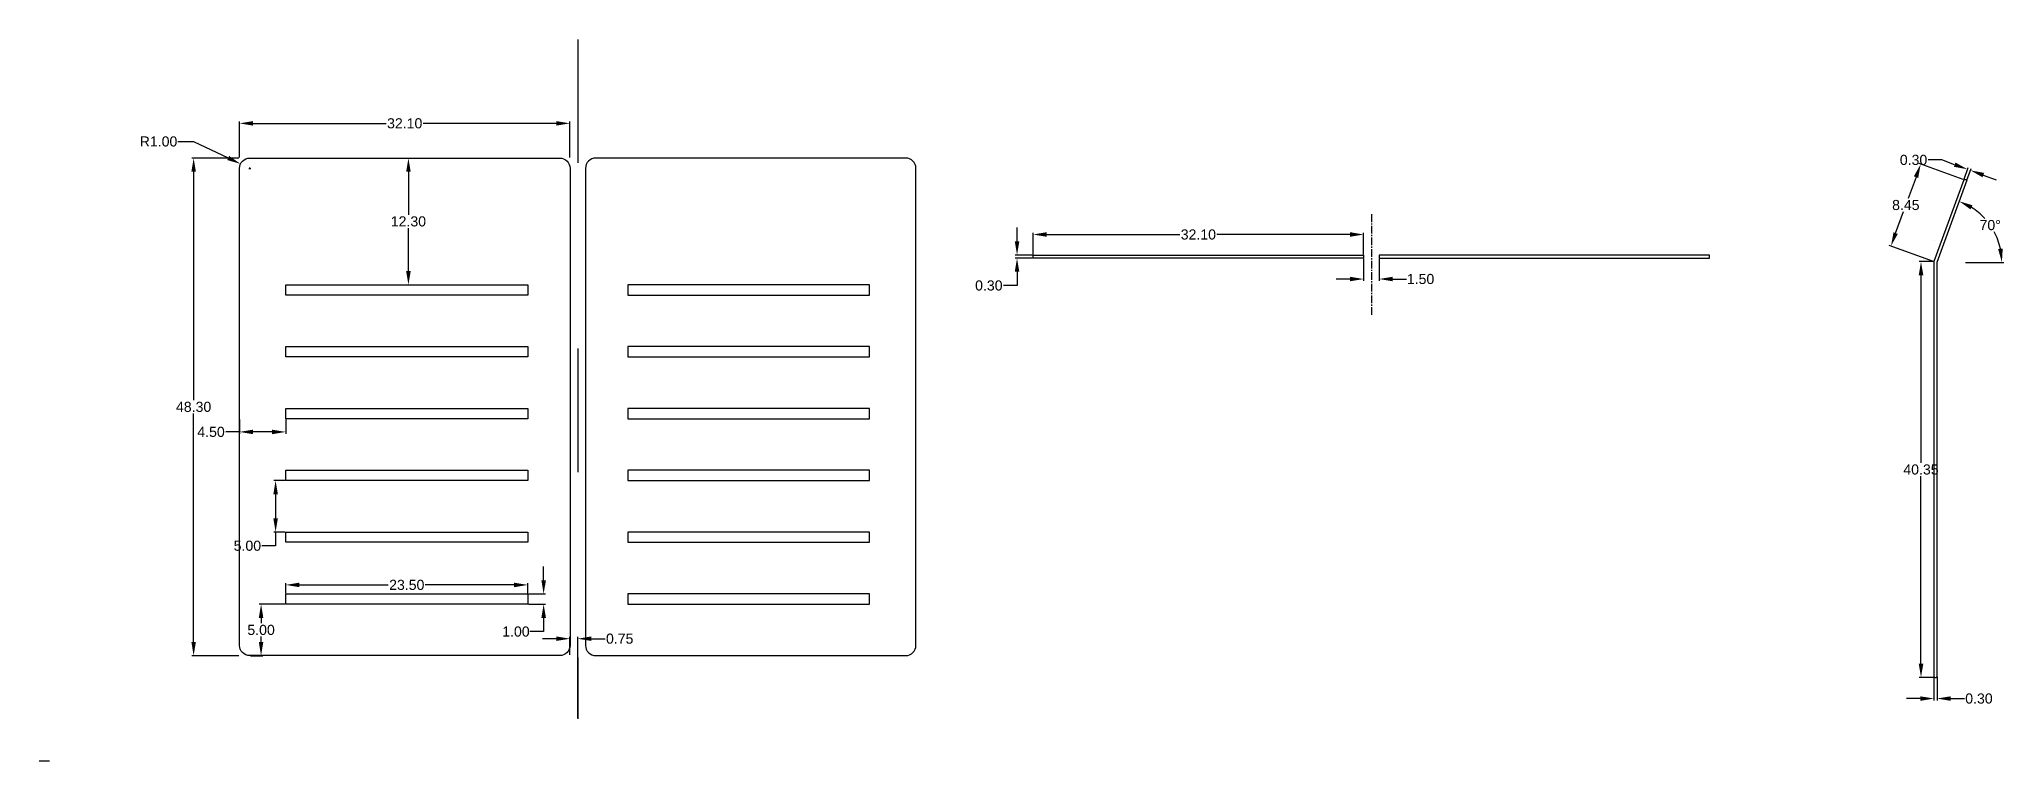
# Model space of a CAD drawing. Header units: centimetres. Extents: x 0 to 191, y 0 to 70.
import ezdxf

# ---------------------------------------------------------------- set-up
doc = ezdxf.new("R2010")
doc.units = ezdxf.units.CM
doc.header["$MEASUREMENT"] = 0
doc.linetypes.add('ACAD_ISO03W100', pattern=[30, 12, -18])
doc.linetypes.add('CENTER2', pattern=[1.125, 0.75, -0.125, 0.125, -0.125])
for name, color, linetype, lineweight in [('cotari', 50, 'Continuous', 30), ('vedere lateral', 30, 'Continuous', 25), ('vedere_fata', 130, 'Continuous', 25), ('vedere_sus', 210, 'Continuous', 25)]:
    doc.layers.add(name, color=color, linetype=linetype, lineweight=lineweight)
doc.styles.get("Standard").update_dxf_attribs({"font": 'arial.ttf'})
doc.dimstyles.get("Standard").update_dxf_attribs({"dimtxt": 0.98, "dimasz": 1.33, "dimexe": 0.18, "dimexo": 0.0625, "dimgap": 0.14, "dimtad": 0, "dimtih": 1, "dimtoh": 1, "dimzin": 0, "dimdsep": 46, "dimtxsty": 'Standard', "dimcen": 0.09, "dimadec": 0, "dimazin": 0, "dimtfac": 1, "dimtofl": 0, "dimtmove": 0, "dimatfit": 3, "dimfxl": 1, "dimtolj": 1, "dimtzin": 0, "dimarcsym": 0})

# ---------------------------------------------------------------- blocks, each defined once
blk = doc.blocks.new('*U1')
at = {"layer": 'vedere_fata'}
blk.add_lwpolyline([(-11.75, 0.5), (11.75, 0.5), (11.75, -0.5), (-11.75, -0.5)], close=True, dxfattribs=at)
blk = doc.blocks.new('*U2')
at = {"layer": 'vedere_fata', "color": 0, "linetype": 'ByBlock', "lineweight": -2, "transparency": 16777216}
for p in [(0, 30), (0, 24), (0, 18), (0, 12), (0, 6), (0, 0)]:
    blk.add_blockref('*U1', p, dxfattribs=at)
blk = doc.blocks.new('*D3')
at = {"layer": 'cotari', "color": 0, "lineweight": -2, "transparency": 16777216}
for p, q in [((19.44, 58.56), (19.44, 62.04)), ((20.77, 61.86), (33.7, 61.86)), ((50.21, 61.86), (37.29, 61.86)), ((51.54, 58.56), (51.54, 62.04))]:
    blk.add_line(p, q, dxfattribs=at)
at = {"layer": 'cotari', "color": 0, "transparency": 16777216}
for points in [[(20.77, 62.08), (20.77, 61.64), (19.44, 61.86)], [(50.21, 62.08), (50.21, 61.64), (51.54, 61.86)]]:
    blk.add_solid(points, dxfattribs=at)
at = {"layer": 'Defpoints', "color": 0, "transparency": 16777216}
for p in [(51.54, 61.86), (19.44, 58.49), (51.54, 58.49)]:
    blk.add_point(p, dxfattribs=at)
at = {"layer": 'cotari', "color": 0, "transparency": 16777216, "insert": (35.49, 61.86), "char_height": 0.98, "attachment_point": 5}
blk.add_mtext('\\A1;32.10', dxfattribs=at)
blk = doc.blocks.new('*D4')
at = {"layer": 'cotari', "color": 0, "lineweight": -2, "transparency": 16777216}
for p, q in [((13.46, 60.1), (14.99, 60.1)), ((14.99, 60.1), (18.34, 58.5)), ((20.35, 57.49), (20.53, 57.49)), ((20.44, 57.4), (20.44, 57.58))]:
    blk.add_line(p, q, dxfattribs=at)
at = {"layer": 'cotari', "color": 0, "transparency": 16777216}
blk.add_solid([(18.44, 58.7), (18.25, 58.3), (19.54, 57.93)], dxfattribs=at)
at = {"layer": 'Defpoints', "color": 0, "transparency": 16777216}
for p in [(19.54, 57.93), (20.44, 57.49)]:
    blk.add_point(p, dxfattribs=at)
at = {"layer": 'cotari', "color": 0, "transparency": 16777216, "insert": (11.58, 60.1), "char_height": 0.98, "attachment_point": 5}
blk.add_mtext('\\A1;R1.00', dxfattribs=at)
blk = doc.blocks.new('*D5')
at = {"layer": 'cotari', "color": 0, "lineweight": -2, "transparency": 16777216}
for p, q in [((19.38, 58.49), (14.81, 58.49)), ((14.99, 57.16), (14.99, 34.99)), ((14.99, 11.52), (14.99, 33.7)), ((19.38, 10.19), (14.81, 10.19))]:
    blk.add_line(p, q, dxfattribs=at)
at = {"layer": 'cotari', "color": 0, "transparency": 16777216}
for points in [[(14.77, 57.16), (15.21, 57.16), (14.99, 58.49)], [(14.77, 11.52), (15.21, 11.52), (14.99, 10.19)]]:
    blk.add_solid(points, dxfattribs=at)
at = {"layer": 'Defpoints', "color": 0, "transparency": 16777216}
for p in [(14.99, 58.49), (19.44, 58.49), (19.44, 10.19)]:
    blk.add_point(p, dxfattribs=at)
at = {"layer": 'cotari', "color": 0, "transparency": 16777216, "insert": (14.99, 34.34), "char_height": 0.98, "attachment_point": 5}
blk.add_mtext('\\A1;48.30', dxfattribs=at)
blk = doc.blocks.new('*D6')
at = {"layer": 'cotari', "color": 0, "lineweight": -2, "transparency": 16777216}
for p, q in [((23.88, 15.19), (21.36, 15.19)), ((21.54, 13.86), (21.54, 13.34)), ((21.54, 11.52), (21.54, 12.05)), ((20.51, 10.19), (21.72, 10.19))]:
    blk.add_line(p, q, dxfattribs=at)
at = {"layer": 'cotari', "color": 0, "transparency": 16777216}
for points in [[(21.32, 13.86), (21.76, 13.86), (21.54, 15.19)], [(21.32, 11.52), (21.76, 11.52), (21.54, 10.19)]]:
    blk.add_solid(points, dxfattribs=at)
at = {"layer": 'Defpoints', "color": 0, "transparency": 16777216}
for p in [(21.54, 15.19), (23.94, 15.19), (20.44, 10.19)]:
    blk.add_point(p, dxfattribs=at)
at = {"layer": 'cotari', "color": 0, "transparency": 16777216, "insert": (21.54, 12.69), "char_height": 0.98, "attachment_point": 5}
blk.add_mtext('\\A1;5.00', dxfattribs=at)
blk = doc.blocks.new('*D7')
at = {"layer": 'cotari', "color": 0, "lineweight": -2, "transparency": 16777216}
for p, q in [((23.94, 16.26), (23.94, 17.24)), ((47.44, 16.26), (47.44, 17.24)), ((25.27, 17.06), (33.89, 17.06)), ((46.11, 17.06), (37.49, 17.06))]:
    blk.add_line(p, q, dxfattribs=at)
at = {"layer": 'cotari', "color": 0, "transparency": 16777216}
for points in [[(25.27, 17.28), (25.27, 16.84), (23.94, 17.06)], [(46.11, 17.28), (46.11, 16.84), (47.44, 17.06)]]:
    blk.add_solid(points, dxfattribs=at)
at = {"layer": 'Defpoints', "color": 0, "transparency": 16777216}
for p in [(23.94, 16.19), (47.44, 17.06), (47.44, 16.19)]:
    blk.add_point(p, dxfattribs=at)
at = {"layer": 'cotari', "color": 0, "transparency": 16777216, "insert": (35.69, 17.06), "char_height": 0.98, "attachment_point": 5}
blk.add_mtext('\\A1;23.50', dxfattribs=at)
blk = doc.blocks.new('*D8')
at = {"layer": 'cotari', "color": 0, "lineweight": -2, "transparency": 16777216}
for p, q in [((48.98, 17.52), (48.98, 18.85)), ((47.51, 16.19), (49.16, 16.19)), ((47.51, 15.19), (49.16, 15.19)), ((48.98, 13.86), (48.98, 12.53)), ((48.98, 12.53), (47.65, 12.53))]:
    blk.add_line(p, q, dxfattribs=at)
at = {"layer": 'cotari', "color": 0, "transparency": 16777216}
for points in [[(48.76, 17.52), (49.21, 17.52), (48.98, 16.19)], [(48.76, 13.86), (49.21, 13.86), (48.98, 15.19)]]:
    blk.add_solid(points, dxfattribs=at)
at = {"layer": 'Defpoints', "color": 0, "transparency": 16777216}
for p in [(47.44, 16.19), (47.44, 15.19), (48.98, 15.19)]:
    blk.add_point(p, dxfattribs=at)
at = {"layer": 'cotari', "color": 0, "transparency": 16777216, "insert": (46.29, 12.53), "char_height": 0.98, "attachment_point": 5}
blk.add_mtext('\\A1;1.00', dxfattribs=at)
blk = doc.blocks.new('*D9')
at = {"layer": 'cotari', "color": 0, "lineweight": -2, "transparency": 16777216}
for p, q in [((23.88, 27.19), (22.77, 27.19)), ((22.95, 25.86), (22.95, 23.52)), ((23.88, 22.19), (22.77, 22.19)), ((22.95, 22.19), (22.95, 20.86)), ((22.95, 20.86), (21.62, 20.86))]:
    blk.add_line(p, q, dxfattribs=at)
at = {"layer": 'cotari', "color": 0, "transparency": 16777216}
for points in [[(22.73, 25.86), (23.17, 25.86), (22.95, 27.19)], [(22.73, 23.52), (23.17, 23.52), (22.95, 22.19)]]:
    blk.add_solid(points, dxfattribs=at)
at = {"layer": 'Defpoints', "color": 0, "transparency": 16777216}
for p in [(23.94, 27.19), (22.95, 22.19), (23.94, 22.19)]:
    blk.add_point(p, dxfattribs=at)
at = {"layer": 'cotari', "color": 0, "transparency": 16777216, "insert": (20.21, 20.86), "char_height": 0.98, "attachment_point": 5}
blk.add_mtext('\\A1;5.00', dxfattribs=at)
blk = doc.blocks.new('*D10')
at = {"layer": 'cotari', "color": 0, "lineweight": -2, "transparency": 16777216}
for p, q in [((19.44, 33.13), (19.44, 31.73)), ((23.94, 33.13), (23.94, 31.73)), ((19.44, 31.91), (18.11, 31.91)), ((22.61, 31.91), (20.77, 31.91))]:
    blk.add_line(p, q, dxfattribs=at)
at = {"layer": 'cotari', "color": 0, "transparency": 16777216}
for points in [[(20.77, 32.13), (20.77, 31.69), (19.44, 31.91)], [(22.61, 32.13), (22.61, 31.69), (23.94, 31.91)]]:
    blk.add_solid(points, dxfattribs=at)
at = {"layer": 'Defpoints', "color": 0, "transparency": 16777216}
for p in [(19.44, 33.19), (23.94, 33.19), (19.44, 31.91)]:
    blk.add_point(p, dxfattribs=at)
at = {"layer": 'cotari', "color": 0, "transparency": 16777216, "insert": (16.68, 31.91), "char_height": 0.98, "attachment_point": 5}
blk.add_mtext('\\A1;4.50', dxfattribs=at)
blk = doc.blocks.new('*D11')
at = {"layer": 'cotari', "color": 0, "lineweight": -2, "transparency": 16777216}
for p, q in [((35.56, 58.49), (36.03, 58.49)), ((35.85, 57.16), (35.85, 52.99)), ((35.85, 47.52), (35.85, 51.7)), ((35.76, 46.19), (36.03, 46.19))]:
    blk.add_line(p, q, dxfattribs=at)
at = {"layer": 'cotari', "color": 0, "transparency": 16777216}
for points in [[(35.63, 57.16), (36.07, 57.16), (35.85, 58.49)], [(35.63, 47.52), (36.07, 47.52), (35.85, 46.19)]]:
    blk.add_solid(points, dxfattribs=at)
at = {"layer": 'Defpoints', "color": 0, "transparency": 16777216}
for p in [(35.49, 58.49), (35.69, 46.19), (35.85, 46.19)]:
    blk.add_point(p, dxfattribs=at)
at = {"layer": 'cotari', "color": 0, "transparency": 16777216, "insert": (35.85, 52.34), "char_height": 0.98, "attachment_point": 5}
blk.add_mtext('\\A1;12.30', dxfattribs=at)
blk = doc.blocks.new('*U12')
at = {"layer": 'cotari', "color": 0, "linetype": 'ACAD_ISO03W100', "transparency": 16777216}
blk.add_line((0, 35.67), (0, -30.27), dxfattribs=at)
blk = doc.blocks.new('*D13')
at = {"layer": 'cotari', "color": 0, "lineweight": -2, "transparency": 16777216}
for p, q in [((50.21, 11.84), (48.88, 11.84)), ((51.54, 10.26), (51.54, 12.02)), ((52.29, 4.14), (52.29, 12.02)), ((53.62, 11.84), (54.95, 11.84))]:
    blk.add_line(p, q, dxfattribs=at)
at = {"layer": 'cotari', "color": 0, "transparency": 16777216}
for points in [[(50.21, 12.06), (50.21, 11.62), (51.54, 11.84)], [(53.62, 12.06), (53.62, 11.62), (52.29, 11.84)]]:
    blk.add_solid(points, dxfattribs=at)
at = {"layer": 'Defpoints', "color": 0, "transparency": 16777216}
for p in [(52.29, 11.84), (51.54, 10.19), (52.29, 4.08)]:
    blk.add_point(p, dxfattribs=at)
at = {"layer": 'cotari', "color": 0, "transparency": 16777216, "insert": (56.37, 11.84), "char_height": 0.98, "attachment_point": 5}
blk.add_mtext('\\A1;0.75', dxfattribs=at)
blk = doc.blocks.new('*U14')
at = {"layer": 'vedere_fata'}
blk.add_lwpolyline([(-11.75, 0.5), (11.75, 0.5), (11.75, -0.5), (-11.75, -0.5)], close=True, dxfattribs=at)
blk = doc.blocks.new('*U15')
at = {"layer": 'vedere_fata', "color": 0, "linetype": 'ByBlock', "lineweight": -2, "transparency": 16777216}
for p in [(0, 30), (0, 24), (0, 18), (0, 12), (0, 6), (0, 0)]:
    blk.add_blockref('*U14', p, dxfattribs=at)
blk = doc.blocks.new('*D16')
at = {"layer": 'cotari', "color": 0, "lineweight": -2, "transparency": 16777216}
for p, q in [((96.52, 49.14), (96.52, 51.25)), ((97.85, 51.07), (110.78, 51.07)), ((127.29, 51.07), (114.36, 51.07)), ((128.62, 49.14), (128.62, 51.25))]:
    blk.add_line(p, q, dxfattribs=at)
at = {"layer": 'cotari', "color": 0, "transparency": 16777216}
for points in [[(97.85, 51.3), (97.85, 50.85), (96.52, 51.07)], [(127.29, 51.3), (127.29, 50.85), (128.62, 51.07)]]:
    blk.add_solid(points, dxfattribs=at)
at = {"layer": 'Defpoints', "color": 0, "transparency": 16777216}
for p in [(128.62, 51.07), (96.52, 49.08), (128.62, 49.08)]:
    blk.add_point(p, dxfattribs=at)
at = {"layer": 'cotari', "color": 0, "transparency": 16777216, "insert": (112.57, 51.07), "char_height": 0.98, "attachment_point": 5}
blk.add_mtext('\\A1;32.10', dxfattribs=at)
blk = doc.blocks.new('*D17')
at = {"layer": 'cotari', "color": 0, "lineweight": -2, "transparency": 16777216}
for p, q in [((94.96, 50.41), (94.96, 51.74)), ((96.46, 49.08), (94.78, 49.08)), ((96.46, 48.78), (94.78, 48.78)), ((94.96, 46.12), (93.63, 46.12)), ((94.96, 47.45), (94.96, 46.12))]:
    blk.add_line(p, q, dxfattribs=at)
at = {"layer": 'cotari', "color": 0, "transparency": 16777216}
for points in [[(94.74, 50.41), (95.18, 50.41), (94.96, 49.08)], [(94.74, 47.45), (95.18, 47.45), (94.96, 48.78)]]:
    blk.add_solid(points, dxfattribs=at)
at = {"layer": 'Defpoints', "color": 0, "transparency": 16777216}
for p in [(94.96, 48.78), (96.52, 49.08), (96.52, 48.78)]:
    blk.add_point(p, dxfattribs=at)
at = {"layer": 'cotari', "color": 0, "transparency": 16777216, "insert": (92.22, 46.12), "char_height": 0.98, "attachment_point": 5}
blk.add_mtext('\\A1;0.30', dxfattribs=at)
blk = doc.blocks.new('*D18')
at = {"layer": 'cotari', "color": 0, "lineweight": -2, "transparency": 16777216}
for p, q in [((128.62, 48.72), (128.62, 46.57)), ((130.12, 48.72), (130.12, 46.57)), ((127.29, 46.75), (125.96, 46.75)), ((131.45, 46.75), (132.78, 46.75))]:
    blk.add_line(p, q, dxfattribs=at)
at = {"layer": 'cotari', "color": 0, "transparency": 16777216}
for points in [[(127.29, 46.97), (127.29, 46.53), (128.62, 46.75)], [(131.45, 46.97), (131.45, 46.53), (130.12, 46.75)]]:
    blk.add_solid(points, dxfattribs=at)
at = {"layer": 'Defpoints', "color": 0, "transparency": 16777216}
for p in [(128.62, 48.78), (130.12, 48.78), (130.12, 46.75)]:
    blk.add_point(p, dxfattribs=at)
at = {"layer": 'cotari', "color": 0, "transparency": 16777216, "insert": (134.15, 46.75), "char_height": 0.98, "attachment_point": 5}
blk.add_mtext('\\A1;1.50', dxfattribs=at)
blk = doc.blocks.new('*U19')
at = {"layer": 'cotari', "color": 0, "linetype": 'CENTER2', "transparency": 16777216}
blk.add_line((0, 4.1), (0, -5.67), dxfattribs=at)
blk = doc.blocks.new('*D20')
at = {"layer": 'cotari', "color": 0, "lineweight": -2, "transparency": 16777216}
for p, q in [((186.84, 56.4), (182.56, 57.96)), ((182.27, 56.65), (181.51, 54.57)), ((180.29, 51.21), (181.05, 53.29)), ((183.95, 48.46), (179.67, 50.02))]:
    blk.add_line(p, q, dxfattribs=at)
at = {"layer": 'cotari', "color": 0, "transparency": 16777216}
for points in [[(182.06, 56.72), (182.48, 56.57), (182.72, 57.9)], [(180.08, 51.28), (180.5, 51.13), (179.84, 49.96)]]:
    blk.add_solid(points, dxfattribs=at)
at = {"layer": 'Defpoints', "color": 0, "transparency": 16777216}
for p in [(182.72, 57.9), (186.9, 56.38), (184.01, 48.44)]:
    blk.add_point(p, dxfattribs=at)
at = {"layer": 'cotari', "color": 0, "transparency": 16777216, "insert": (181.28, 53.93), "char_height": 0.98, "attachment_point": 5}
blk.add_mtext('\\A1;8.45', dxfattribs=at)
blk = doc.blocks.new('*D21')
at = {"layer": 'cotari', "color": 0, "lineweight": -2, "transparency": 16777216}
for p, q in [((184.01, 8.13), (184.01, 5.85)), ((184.31, 8.13), (184.31, 5.85)), ((182.68, 6.03), (181.35, 6.03)), ((185.64, 6.03), (186.97, 6.03))]:
    blk.add_line(p, q, dxfattribs=at)
at = {"layer": 'cotari', "color": 0, "transparency": 16777216}
for points in [[(182.68, 6.25), (182.68, 5.81), (184.01, 6.03)], [(185.64, 6.25), (185.64, 5.81), (184.31, 6.03)]]:
    blk.add_solid(points, dxfattribs=at)
at = {"layer": 'Defpoints', "color": 0, "transparency": 16777216}
for p in [(184.01, 8.19), (184.31, 8.19), (184.31, 6.03)]:
    blk.add_point(p, dxfattribs=at)
at = {"layer": 'cotari', "color": 0, "transparency": 16777216, "insert": (188.38, 6.03), "char_height": 0.98, "attachment_point": 5}
blk.add_mtext('\\A1;0.30', dxfattribs=at)
blk = doc.blocks.new('*D22')
at = {"layer": 'cotari', "color": 0, "lineweight": -2, "transparency": 16777216}
for p, q in [((184.77, 58.31), (183.44, 58.31)), ((186.02, 57.85), (184.77, 58.31)), ((186.93, 56.44), (187.33, 57.57)), ((187.21, 56.34), (187.62, 57.47)), ((188.8, 56.84), (190.05, 56.39))]:
    blk.add_line(p, q, dxfattribs=at)
at = {"layer": 'cotari', "color": 0, "transparency": 16777216}
for points in [[(186.1, 58.06), (185.95, 57.65), (187.27, 57.4)], [(188.88, 57.05), (188.73, 56.63), (187.55, 57.3)]]:
    blk.add_solid(points, dxfattribs=at)
at = {"layer": 'Defpoints', "color": 0, "transparency": 16777216}
for p in [(187.27, 57.4), (186.9, 56.39), (187.19, 56.28)]:
    blk.add_point(p, dxfattribs=at)
at = {"layer": 'cotari', "color": 0, "transparency": 16777216, "insert": (182.03, 58.31), "char_height": 0.98, "attachment_point": 5}
blk.add_mtext('\\A1;0.30', dxfattribs=at)
blk = doc.blocks.new('*D23')
at = {"layer": 'cotari', "color": 0, "lineweight": -2, "transparency": 16777216}
for p, q in [((183.95, 48.44), (182.57, 48.44)), ((182.75, 47.11), (182.75, 28.91)), ((182.75, 9.42), (182.75, 27.62)), ((183.95, 8.09), (182.57, 8.09))]:
    blk.add_line(p, q, dxfattribs=at)
at = {"layer": 'cotari', "color": 0, "transparency": 16777216}
for points in [[(182.53, 47.11), (182.98, 47.11), (182.75, 48.44)], [(182.53, 9.42), (182.98, 9.42), (182.75, 8.09)]]:
    blk.add_solid(points, dxfattribs=at)
at = {"layer": 'Defpoints', "color": 0, "transparency": 16777216}
for p in [(182.75, 48.44), (184.01, 48.44), (184.01, 8.09)]:
    blk.add_point(p, dxfattribs=at)
at = {"layer": 'cotari', "color": 0, "transparency": 16777216, "insert": (182.75, 28.26), "char_height": 0.98, "attachment_point": 5}
blk.add_mtext('\\A1;40.35', dxfattribs=at)
blk = doc.blocks.new('*D24')
at = {"layer": 'cotari', "color": 0, "lineweight": -2, "transparency": 16777216}
blk.add_line((187.08, 48.37), (190.79, 48.37), dxfattribs=at)
for start, end in [(42.4001, 57.8061), (12.0941, 28.1265)]:
    blk.add_arc((184.29, 48.37), 6.31, start, end, dxfattribs=at)
at = {"layer": 'cotari', "color": 0, "transparency": 16777216}
for points in [[(187.56, 53.51), (187.75, 53.91), (186.46, 54.3)], [(190.69, 49.71), (190.24, 49.67), (190.61, 48.37)]]:
    blk.add_solid(points, dxfattribs=at)
at = {"layer": 'Defpoints', "color": 0, "transparency": 16777216}
for p in [(186.58, 54.61), (190.09, 50.86), (184.31, 48.43), (184.31, 48.37), (187.02, 48.37)]:
    blk.add_point(p, dxfattribs=at)
at = {"layer": 'cotari', "color": 0, "transparency": 16777216, "insert": (189.47, 51.98), "char_height": 0.98, "attachment_point": 5}
blk.add_mtext('\\A1;70°', dxfattribs=at)

msp = doc.modelspace()

# ---------------------------------------------------------------- linework, layer by layer
at = {"layer": 'vedere lateral'}
for p, q in [((184.032, 50.492), (184.031, 50.492)), ((184.113, 8.09), (184.213, 8.09))]:
    msp.add_line(p, q, dxfattribs=at)
msp.add_lwpolyline([(184.313, 8.19), (184.313, 48.39), (187.22, 56.377), (186.901, 56.378), (184.013, 48.44), (184.013, 8.19)], dxfattribs=at)
for centre, start, end in [((184.113, 8.19), 180, 270), ((184.213, 8.19), 270, 0)]:
    msp.add_arc(centre, 0.1, start, end, dxfattribs=at)
msp.add_open_spline([(0, 0), (0.333, 0), (0.667, 0), (1, 0)], degree=3, dxfattribs=at)
at = {"layer": 'vedere_fata'}
for points in [[(20.445, 58.495), (50.545, 58.495, -0.4142136), (51.545, 57.495), (51.545, 11.195, -0.4142136), (50.545, 10.195), (20.445, 10.195, -0.4142136), (19.445, 11.195), (19.445, 57.495, -0.4142136)], [(84.145, 58.495), (54.045, 58.495, 0.4142136), (53.045, 57.495), (53.045, 11.195, 0.4142136), (54.045, 10.195), (84.145, 10.195, 0.4142136), (85.145, 11.195), (85.145, 57.495, 0.4142136)]]:
    msp.add_lwpolyline(points, format="xyb", close=True, dxfattribs=at)
at = {"layer": 'vedere_sus'}
for points in [[(96.523, 49.082), (128.623, 49.082), (128.623, 48.782), (96.523, 48.782)], [(162.223, 49.082), (130.123, 49.082), (130.123, 48.782), (162.223, 48.782)]]:
    msp.add_lwpolyline(points, close=True, dxfattribs=at)

# ---------------------------------------------------------------- block references
at = {"layer": 'cotari', "linetype": 'ACAD_ISO03W100'}
msp.add_blockref('*U12', (52.295, 34.345), dxfattribs=at)
at = {"layer": 'cotari', "linetype": 'CENTER2'}
msp.add_blockref('*U19', (129.373, 48.932), dxfattribs=at)
at = {"layer": 'vedere_fata'}
msp.add_blockref('*U15', (35.695, 15.695), dxfattribs=at)
at = {"layer": 'vedere_fata', "xscale": -1}
msp.add_blockref('*U2', (68.895, 15.695), dxfattribs=at)

# ---------------------------------------------------------------- dimensions: what is measured, and where the dimension line sits
at = {"layer": 'cotari'}
for base, p1, p2, picture, middle in [((51.545, 61.862), (19.445, 58.495), (51.545, 58.495), '*D3', (35.495, 61.862)), ((128.623, 51.074), (96.523, 49.082), (128.623, 49.082), '*D16', (112.573, 51.074)), ((130.123, 46.749), (128.623, 48.782), (130.123, 48.782), '*D18', (134.148, 46.749)), ((19.445, 31.91), (23.945, 33.195), (19.445, 33.195), '*D10', (16.684, 31.91)), ((47.445, 17.058), (23.945, 16.195), (47.445, 16.195), '*D7', (35.695, 17.058)), ((52.295, 11.84), (51.545, 10.195), (52.295, 4.08), '*D13', (56.371, 11.84)), ((184.313, 6.033), (184.013, 8.19), (184.313, 8.19), '*D21', (188.384, 6.033))]:
    dim = msp.add_linear_dim(base=base, p1=p1, p2=p2, dimstyle='Standard', dxfattribs=at)
    dim.commit()
    dim.dimension.update_dxf_attribs({"geometry": picture, "text_midpoint": middle})
dim = msp.add_radius_dim(center=(20.445, 57.495), mpoint=(19.542, 57.926), dimstyle='Standard', dxfattribs=at)
dim.commit()
dim.dimension.update_dxf_attribs({"geometry": '*D4', "text_midpoint": (11.579, 60.1), "dimtype": 164})
for base, p1, p2, picture, middle in [((14.989, 58.495), (19.445, 10.195), (19.445, 58.495), '*D5', (14.989, 34.345)), ((35.847, 46.195), (35.495, 58.495), (35.695, 46.195), '*D11', (35.847, 52.345)), ((94.959, 48.782), (96.523, 49.082), (96.523, 48.782), '*D17', (92.217, 46.122)), ((182.754, 48.44), (184.013, 8.09), (184.013, 48.44), '*D23', (182.754, 28.265)), ((48.983, 15.195), (47.445, 16.195), (47.445, 15.195), '*D8', (46.288, 12.535)), ((21.539, 15.195), (20.445, 10.195), (23.945, 15.195), '*D6', (21.539, 12.695))]:
    dim = msp.add_linear_dim(base=base, p1=p1, p2=p2, angle=90, dimstyle='Standard', dxfattribs=at)
    dim.commit()
    dim.dimension.update_dxf_attribs({"geometry": picture, "text_midpoint": middle})
for p1, p2, distance, picture, middle in [((184.013, 48.44), (186.901, 56.378), 4.444, '*D20', (181.281, 53.928)), ((187.186, 56.283), (186.904, 56.386), -1.079, '*D22', (182.032, 58.309))]:
    dim = msp.add_aligned_dim(p1=p1, p2=p2, distance=distance, dimstyle='Standard', dxfattribs=at)
    dim.commit()
    dim.dimension.update_dxf_attribs({"geometry": picture, "text_midpoint": middle})
dim = msp.add_angular_dim_2l(base=(190.09, 50.864), line1=((184.314, 48.367), (187.018, 48.367)), line2=((186.577, 54.609), (184.314, 48.425)), dimstyle='Standard', dxfattribs=at)
dim.commit()
dim.dimension.update_dxf_attribs({"geometry": '*D24', "text_midpoint": (189.467, 51.983)})
dim = msp.add_linear_dim(base=(22.95, 22.195), p1=(23.945, 27.195), p2=(23.945, 22.195), angle=90, dimstyle='Standard', dxfattribs=at)
dim.commit()
dim.dimension.update_dxf_attribs({"geometry": '*D9', "text_midpoint": (20.209, 20.865), "dimtype": 160})

doc.saveas('drawing.dxf')
